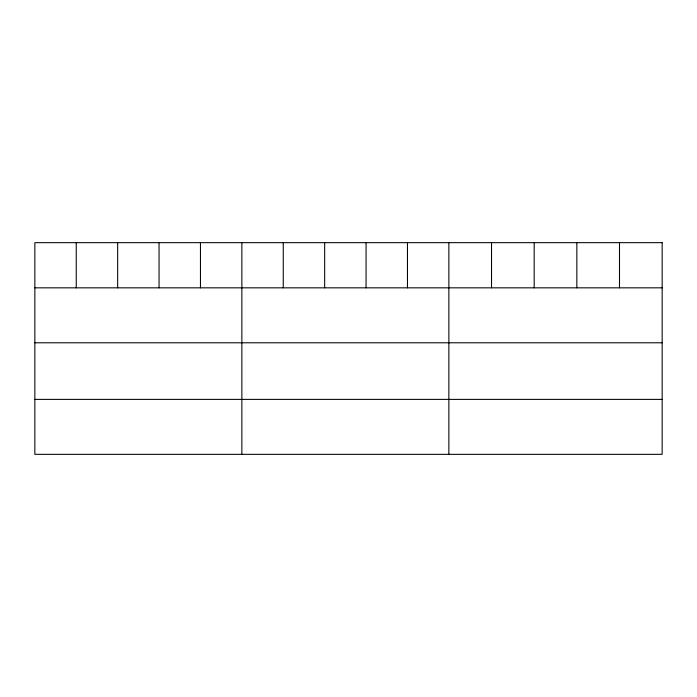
<?xml version="1.0" encoding="UTF-8"?>
<svg xmlns="http://www.w3.org/2000/svg" width="697" height="697" viewBox="0 0 697 697"><rect width="100%" height="100%" fill="white"/><g stroke="black" fill="none" stroke-linecap="round" stroke-linejoin="round"><path stroke-width="1.05" d="M34.85 287.835L662.15 287.835M34.85 342.785L662.15 342.785M34.85 399.39L662.15 399.39M619.494 242.661L619.494 287.835M576.837 242.661L576.837 287.835M534.181 242.661L534.181 287.835M491.524 242.661L491.524 287.835M448.868 242.661L448.868 454.339M407.466 242.661L407.466 287.835M366.064 242.661L366.064 287.835M324.663 242.661L324.663 287.835M283.261 242.661L283.261 287.835M241.859 242.661L241.859 454.339M200.457 242.661L200.457 287.835M159.055 242.661L159.055 287.835M117.654 242.661L117.654 287.835M76.252 242.661L76.252 287.835M662.15 242.661L34.85 242.661L34.85 454.339L662.15 454.339L662.15 242.661"/></g></svg>
